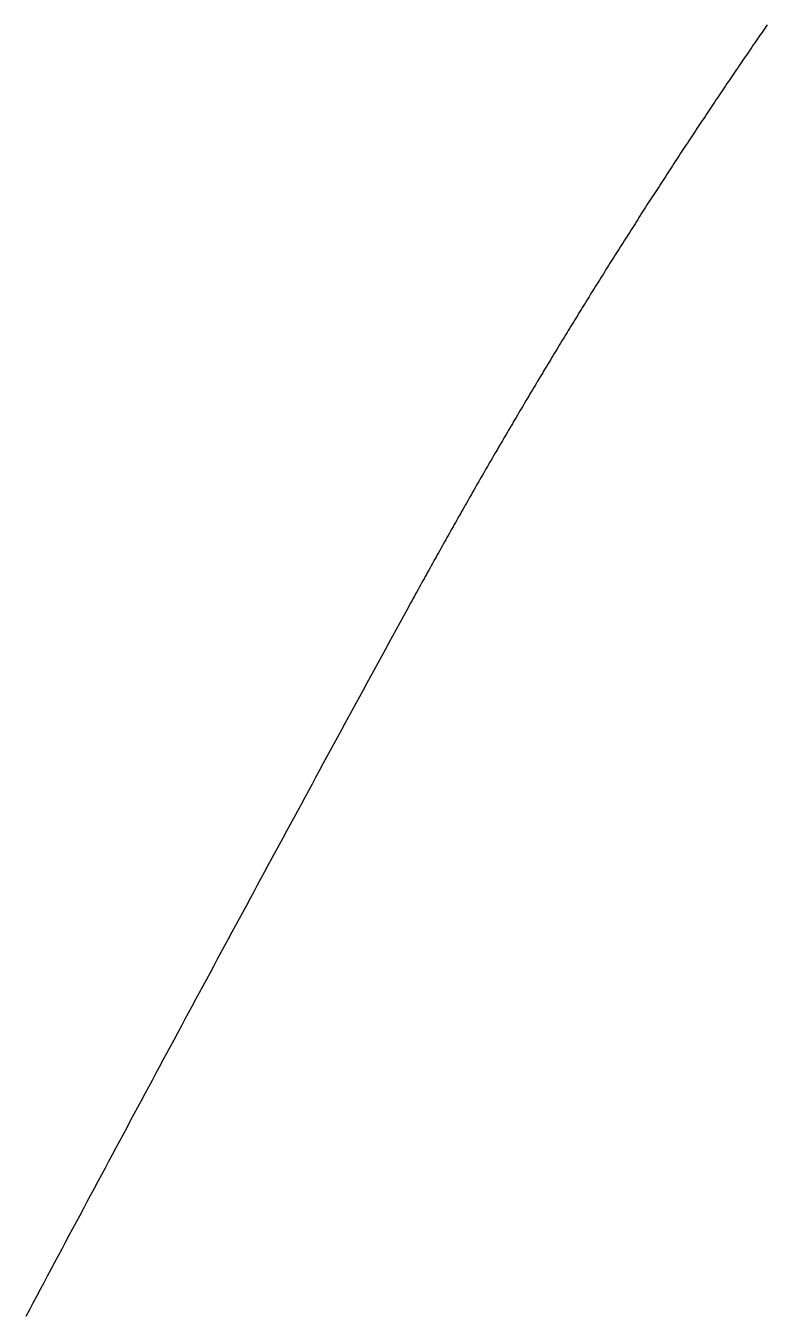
# Model space of a CAD drawing. Extents: x 6805096 to 46905100, y -25788412 to -58651.
# Drawn here: x 9124319 to 9318737, y -3470412 to -3132944 of the extents above; entities that cross this region are included whole.
import ezdxf

# ---------------------------------------------------------------- set-up
doc = ezdxf.new("R2010")
doc.units = 0

msp = doc.modelspace()

# ---------------------------------------------------------------- linework, layer by layer
at = {"layer": 'Layer 1'}
for p, q in [((9317271.282513, -3134801.041852), (9316905.292927, -3135331.907255)), ((9317637.464346, -3134270.330322), (9317271.282513, -3134801.041852)), ((9318003.838373, -3133739.772709), (9317637.464346, -3134270.330322)), ((9318370.404539, -3133209.369056), (9318003.838373, -3133739.772709)), ((9318737.16279, -3132679.119407), (9318370.404539, -3133209.369056)), ((9315078.230584, -3137988.540838), (9314713.39561, -3138520.328561)), ((9315443.258128, -3137456.906725), (9315078.230584, -3137988.540838)), ((9315808.478188, -3136925.426266), (9315443.258128, -3137456.906725)), ((9316173.89071, -3136394.099506), (9315808.478188, -3136925.426266)), ((9316539.495641, -3135862.926488), (9316173.89071, -3136394.099506)), ((9316905.292927, -3135331.907255), (9316539.495641, -3135862.926488)), ((9312528.432749, -3141714.278281), (9312164.947272, -3142247.140056)), ((9312892.111173, -3141181.569811), (9312528.432749, -3141714.278281)), ((9313255.98249, -3140649.014689), (9312892.111173, -3141181.569811)), ((9313620.046646, -3140116.61296), (9313255.98249, -3140649.014689)), ((9313984.303587, -3139584.364666), (9313620.046646, -3140116.61296)), ((9314348.75326, -3139052.269852), (9313984.303587, -3139584.364666)), ((9314713.39561, -3138520.328561), (9314348.75326, -3139052.269852)), ((9310350.415971, -3144913.746973), (9309988.089304, -3145447.527659)), ((9310712.935907, -3144380.11933), (9310350.415971, -3144913.746973)), ((9311075.649059, -3143846.644773), (9310712.935907, -3144380.11933)), ((9311438.555373, -3143313.323346), (9311075.649059, -3143846.644773)), ((9311801.654795, -3142780.155093), (9311438.555373, -3143313.323346)), ((9312164.947272, -3142247.140056), (9311801.654795, -3142780.155093)), ((9308179.356901, -3148118.725193), (9307818.190983, -3148653.423215)), ((9308540.716412, -3147584.179951), (9308179.356901, -3148118.725193)), ((9308902.269461, -3147049.787533), (9308540.716412, -3147584.179951)), ((9309264.015996, -3146515.547982), (9308902.269461, -3147049.787533)), ((9309625.955961, -3145981.461343), (9309264.015996, -3146515.547982)), ((9309988.089304, -3145447.527659), (9309625.955961, -3145981.461343)), ((9305655.263934, -3151864.817283), (9305295.454671, -3152400.583542)), ((9306015.267166, -3151329.203498), (9305655.263934, -3151864.817283)), ((9306375.464313, -3150793.742231), (9306015.267166, -3151329.203498)), ((9306735.855323, -3150258.433525), (9306375.464313, -3150793.742231)), ((9307096.44014, -3149723.277425), (9306735.855323, -3150258.433525)), ((9307457.218711, -3149188.273974), (9307096.44014, -3149723.277425)), ((9307818.190983, -3148653.423215), (9307457.218711, -3149188.273974)), ((9303499.319783, -3155081.70042), (9303140.675467, -3155618.380605)), ((9303858.158391, -3154545.172446), (9303499.319783, -3155081.70042)), ((9304217.191238, -3154008.796727), (9303858.158391, -3154545.172446)), ((9304576.418269, -3153472.573308), (9304217.191238, -3154008.796727)), ((9304935.839432, -3152936.502232), (9304576.418269, -3153472.573308)), ((9305295.454671, -3152400.583542), (9304935.839432, -3152936.502232)), ((9301350.370156, -3158304.063182), (9300992.892725, -3158841.65572)), ((9301708.042203, -3157766.622592), (9301350.370156, -3158304.063182)), ((9302065.908811, -3157229.333997), (9301708.042203, -3157766.622592)), ((9302423.969927, -3156692.197438), (9302065.908811, -3157229.333997)), ((9302782.225497, -3156155.212959), (9302423.969927, -3156692.197438)), ((9303140.675467, -3155618.380605), (9302782.225497, -3156155.212959)), ((9299208.42668, -3161531.896126), (9298852.118071, -3162070.399444)), ((9299564.930228, -3160993.544496), (9299208.42668, -3161531.896126)), ((9299921.62866, -3160455.344596), (9299564.930228, -3160993.544496)), ((9300278.521923, -3159917.296471), (9299921.62866, -3160455.344596)), ((9300635.609962, -3159379.400165), (9300278.521923, -3159917.296471)), ((9300992.892725, -3158841.65572), (9300635.609962, -3159379.400165)), ((9296718.363131, -3165304.602333), (9296363.420597, -3165844.166237)), ((9297073.500981, -3164765.18981), (9296718.363131, -3165304.602333)), ((9297428.834092, -3164225.928712), (9297073.500981, -3164765.18981)), ((9297784.36241, -3163686.819083), (9297428.834092, -3164225.928712)), ((9298140.085882, -3163147.860966), (9297784.36241, -3163686.819083)), ((9298496.004453, -3162609.054405), (9298140.085882, -3163147.860966)), ((9298852.118071, -3162070.399444), (9298496.004453, -3162609.054405)), ((9294591.639532, -3168544.254945), (9294237.870018, -3169084.726218)), ((9294945.604685, -3168003.934791), (9294591.639532, -3168544.254945)), ((9295299.765421, -3167463.765799), (9294945.604685, -3168003.934791)), ((9295654.121688, -3166923.748014), (9295299.765421, -3167463.765799)), ((9296008.673431, -3166383.881478), (9295654.121688, -3166923.748014)), ((9296363.420597, -3165844.166237), (9296008.673431, -3166383.881478)), ((9292471.9589, -3171789.347836), (9292119.364344, -3172330.724904)), ((9292824.749417, -3171248.121624), (9292471.9589, -3171789.347836)), ((9293177.735841, -3170707.046313), (9292824.749417, -3171248.121624)), ((9293530.918119, -3170166.121946), (9293177.735841, -3170707.046313)), ((9293884.296196, -3169625.348566), (9293530.918119, -3170166.121946)), ((9294237.870018, -3169084.726218), (9293884.296196, -3169625.348566)), ((9290359.332861, -3175039.871564), (9290007.9152, -3175582.152854)), ((9290710.946805, -3174497.740869), (9290359.332861, -3175039.871564)), ((9291062.756979, -3173955.760811), (9290710.946805, -3174497.740869)), ((9291414.76333, -3173413.931436), (9291062.756979, -3173955.760811)), ((9291766.965802, -3172872.252786), (9291414.76333, -3173413.931436)), ((9292119.364344, -3172330.724904), (9291766.965802, -3172872.252786)), ((9287903.534213, -3178839.000623), (9287553.492047, -3179382.334848)), ((9288253.77304, -3178295.816686), (9287903.534213, -3178839.000623)), ((9288604.208474, -3177752.783081), (9288253.77304, -3178295.816686)), ((9288954.840461, -3177209.899851), (9288604.208474, -3177752.783081)), ((9289305.668946, -3176667.167041), (9288954.840461, -3177209.899851)), ((9289656.693878, -3176124.584694), (9289305.668946, -3176667.167041)), ((9290007.9152, -3175582.152854), (9289656.693878, -3176124.584694)), ((9285806.233009, -3182101.258769), (9285457.371937, -3182645.493806)), ((9286155.291065, -3181557.173758), (9285806.233009, -3182101.258769)), ((9286504.54605, -3181013.238817), (9286155.291065, -3181557.173758)), ((9286853.997912, -3180469.453989), (9286504.54605, -3181013.238817)), ((9287203.646595, -3179925.819318), (9286853.997912, -3180469.453989)), ((9287553.492047, -3179382.334848), (9287203.646595, -3179925.819318)), ((9283716.023213, -3185368.917849), (9283368.345173, -3185914.052123)), ((9284063.89856, -3184823.933338), (9283716.023213, -3185368.917849)), ((9284411.97116, -3184279.098635), (9284063.89856, -3184823.933338)), ((9284760.240958, -3183734.413782), (9284411.97116, -3184279.098635)), ((9285108.707902, -3183189.878825), (9284760.240958, -3183734.413782)), ((9285457.371937, -3182645.493806), (9285108.707902, -3183189.878825)), ((9281632.916453, -3188641.96842), (9281286.423382, -3189188.000358)), ((9281979.607153, -3188096.085983), (9281632.916453, -3188641.96842)), ((9282326.495429, -3187550.353091), (9281979.607153, -3188096.085983)), ((9282673.581227, -3187004.769788), (9282326.495429, -3187550.353091)), ((9283020.864493, -3186459.336118), (9282673.581227, -3187004.769788)), ((9283368.345173, -3185914.052123), (9283020.864493, -3186459.336118)), ((9279556.924354, -3191920.401038), (9279211.61819, -3192467.329066)), ((9279902.42847, -3191373.622249), (9279556.924354, -3191920.401038)), ((9280248.130484, -3190826.992743), (9279902.42847, -3191373.622249)), ((9280594.030344, -3190280.512563), (9280248.130484, -3190826.992743)), ((9280940.127994, -3189734.181753), (9280594.030344, -3190280.512563)), ((9281286.423382, -3189188.000358), (9280940.127994, -3189734.181753)), ((9277143.941223, -3195752.028805), (9276800.022233, -3196300.000282)), ((9277488.058541, -3195204.206261), (9277143.941223, -3195752.028805)), ((9277832.374136, -3194656.532694), (9277488.058541, -3195204.206261)), ((9278176.887951, -3194109.008147), (9277832.374136, -3194656.532694)), ((9278521.599935, -3193561.632664), (9278176.887951, -3194109.008147)), ((9278866.510032, -3193014.406289), (9278521.599935, -3193561.632664)), ((9279211.61819, -3192467.329066), (9278866.510032, -3193014.406289)), ((9275083.404106, -3199042.090132), (9274740.676222, -3199590.954289)), ((9275426.330643, -3198493.374646), (9275083.404106, -3199042.090132)), ((9275769.455777, -3197944.807874), (9275426.330643, -3198493.374646)), ((9276112.779456, -3197396.38986), (9275769.455777, -3197944.807874)), ((9276456.301626, -3196848.120649), (9276112.779456, -3197396.38986)), ((9276800.022233, -3196300.000282), (9276456.301626, -3196848.120649)), ((9273030.018467, -3202337.503605), (9272688.483626, -3202887.258868)), ((9273371.752283, -3201787.89675), (9273030.018467, -3202337.503605)), ((9273713.685021, -3201238.438347), (9273371.752283, -3201787.89675)), ((9274055.816626, -3200689.128441), (9273713.685021, -3201238.438347)), ((9274398.147044, -3200139.967073), (9274055.816626, -3200689.128441)), ((9274740.676222, -3199590.954289), (9274398.147044, -3200139.967073)), ((9270983.795932, -3205638.259779), (9270643.456071, -3206188.904574)), ((9271324.33509, -3205087.763129), (9270983.795932, -3205638.259779)), ((9271665.073492, -3204537.41467), (9271324.33509, -3205087.763129)), ((9272006.011085, -3203987.214444), (9271665.073492, -3204537.41467)), ((9272347.147814, -3203437.162495), (9272006.011085, -3203987.214444)), ((9272688.483626, -3202887.258868), (9272347.147814, -3203437.162495)), ((9268944.748125, -3208944.349212), (9268605.605184, -3209495.881965)), ((9269284.090688, -3208392.964342), (9268944.748125, -3208944.349212)), ((9269623.632818, -3207841.727399), (9269284.090688, -3208392.964342)), ((9269963.374461, -3207290.638428), (9269623.632818, -3207841.727399)), ((9270303.315563, -3206739.697472), (9269963.374461, -3207290.638428)), ((9270643.456071, -3206188.904574), (9270303.315563, -3206739.697472)), ((9266912.886675, -3212255.762461), (9266574.942589, -3212808.181599)), ((9267251.030704, -3211703.490944), (9266912.886675, -3212255.762461)), ((9267589.374623, -3211151.367092), (9267251.030704, -3211703.490944)), ((9267927.918379, -3210599.390949), (9267589.374623, -3211151.367092)), ((9268266.661917, -3210047.562559), (9267927.918379, -3210599.390949)), ((9268605.605184, -3209495.881965), (9268266.661917, -3210047.562559)), ((9264888.223206, -3215572.490083), (9264551.479914, -3216125.794032)), ((9265225.166764, -3215019.333493), (9264888.223206, -3215572.490083)), ((9265562.310535, -3214466.324306), (9265225.166764, -3215019.333493)), ((9265899.654466, -3213913.462565), (9265562.310535, -3214466.324306)), ((9266237.198502, -3213360.748315), (9265899.654466, -3213913.462565)), ((9266574.942589, -3212808.181599), (9266237.198502, -3213360.748315)), ((9262870.769344, -3218894.522634), (9262535.228785, -3219448.70982)), ((9263206.510494, -3218340.482545), (9262870.769344, -3218894.522634)), ((9263542.45218, -3217786.589597), (9263206.510494, -3218340.482545)), ((9263878.594347, -3217232.843832), (9263542.45218, -3217786.589597)), ((9264214.936943, -3216679.245296), (9263878.594347, -3217232.843832)), ((9264551.479914, -3216125.794032), (9264214.936943, -3216679.245296)), ((9260526.200827, -3222776.919522), (9260192.065903, -3223332.135162)), ((9260860.536717, -3222221.850673), (9260526.200827, -3222776.919522)), ((9261195.07352, -3221666.928659), (9260860.536717, -3222221.850673)), ((9261529.811183, -3221112.153522), (9261195.07352, -3221666.928659)), ((9261864.74965, -3220557.525308), (9261529.811183, -3221112.153522)), ((9262199.888868, -3220003.04406), (9261864.74965, -3220557.525308)), ((9262535.228785, -3219448.70982), (9262199.888868, -3220003.04406)), ((9258524.407666, -3226110.413694), (9258191.479673, -3226666.509161)), ((9258857.53695, -3225554.464756), (9258524.407666, -3226110.413694)), ((9259190.867469, -3224998.66239), (9258857.53695, -3225554.464756)), ((9259524.39917, -3224443.00664), (9259190.867469, -3224998.66239)), ((9259858.131999, -3223887.497549), (9259524.39917, -3224443.00664)), ((9260192.065903, -3223332.135162), (9259858.131999, -3223887.497549)), ((9256529.86093, -3229449.182893), (9256198.141804, -3230006.156613)), ((9256861.781669, -3228892.355439), (9256529.86093, -3229449.182893)), ((9257193.903966, -3228335.674296), (9256861.781669, -3228892.355439)), ((9257526.227769, -3227779.139505), (9257193.903966, -3228335.674296)), ((9257858.753022, -3227222.751113), (9257526.227769, -3227779.139505)), ((9258191.479673, -3226666.509161), (9257858.753022, -3227222.751113)), ((9254542.572244, -3232793.217676), (9254212.063923, -3233351.068076)), ((9254873.2825, -3232235.513281), (9254542.572244, -3232793.217676)), ((9255204.194638, -3231677.954933), (9254873.2825, -3232235.513281)), ((9255535.308604, -3231120.542677), (9255204.194638, -3231677.954933)), ((9255866.624344, -3230563.276556), (9255535.308604, -3231120.542677)), ((9256198.141804, -3230006.156613), (9255866.624344, -3230563.276556)), ((9252562.553234, -3236142.508601), (9252233.257656, -3236701.234105)), ((9252892.05107, -3235583.928837), (9252562.553234, -3236142.508601)), ((9253221.751111, -3235025.49486), (9252892.05107, -3235583.928837)), ((9253551.653303, -3234467.206711), (9253221.751111, -3235025.49486)), ((9253881.757591, -3233909.064435), (9253551.653303, -3234467.206711)), ((9254212.063923, -3233351.068076), (9253881.757591, -3233909.064435)), ((9250589.815526, -3239497.046223), (9250261.734629, -3240056.645259)), ((9250918.099005, -3238937.592666), (9250589.815526, -3239497.046223)), ((9251246.585011, -3238378.284632), (9250918.099005, -3238937.592666)), ((9251575.27349, -3237819.122165), (9251246.585011, -3238378.284632)), ((9251904.16439, -3237260.105308), (9251575.27349, -3237819.122165)), ((9252233.257656, -3236701.234105), (9251904.16439, -3237260.105308)), ((9248624.370746, -3242856.8211), (9248297.506468, -3243417.292094)), ((9248951.43793, -3242296.495323), (9248624.370746, -3242856.8211)), ((9249278.707963, -3241736.314807), (9248951.43793, -3242296.495323)), ((9249606.180794, -3241176.279595), (9249278.707963, -3241736.314807)), ((9249933.856367, -3240616.389731), (9249606.180794, -3241176.279595)), ((9250261.734629, -3240056.645259), (9249933.856367, -3240616.389731)), ((9246666.230522, -3246221.82379), (9246340.584799, -3246783.165168)), ((9246992.079472, -3245660.627366), (9246666.230522, -3246221.82379)), ((9247318.131595, -3245099.575941), (9246992.079472, -3245660.627366)), ((9247644.386838, -3244538.669559), (9247318.131595, -3245099.575941)), ((9247970.845147, -3243977.908262), (9247644.386838, -3244538.669559)), ((9248297.506468, -3243417.292094), (9247970.845147, -3243977.908262)), ((9244715.406477, -3249592.044848), (9244390.981248, -3250154.255036)), ((9245040.035256, -3249029.979352), (9244715.406477, -3249592.044848)), ((9245364.867532, -3248468.058593), (9245040.035256, -3249029.979352)), ((9245689.90325, -3247906.282613), (9245364.867532, -3248468.058593)), ((9246015.142357, -3247344.651457), (9245689.90325, -3247906.282613)), ((9246340.584799, -3246783.165168), (9246015.142357, -3247344.651457)), ((9242771.91024, -3252967.474833), (9242448.707442, -3253530.552257)), ((9243095.316911, -3252404.541838), (9242771.91024, -3252967.474833)), ((9243418.927401, -3251841.753318), (9243095.316911, -3252404.541838)), ((9243742.741656, -3251279.109315), (9243418.927401, -3251841.753318)), ((9244066.759623, -3250716.609873), (9243742.741656, -3251279.109315)), ((9244390.981248, -3250154.255036), (9244066.759623, -3250716.609873)), ((9240835.753435, -3256348.1043), (9240513.775007, -3256912.047387)), ((9241157.93606, -3255784.305381), (9240835.753435, -3256348.1043)), ((9241480.322827, -3255220.650674), (9241157.93606, -3255784.305381)), ((9241802.913682, -3254657.140221), (9241480.322827, -3255220.650674)), ((9242125.708572, -3254093.774068), (9241802.913682, -3254657.140221)), ((9242448.707442, -3253530.552257), (9242125.708572, -3254093.774068)), ((9238906.94769, -3259733.923808), (9238586.195568, -3260298.730984)), ((9239227.90433, -3259169.260538), (9238906.94769, -3259733.923808)), ((9239549.065436, -3258604.741217), (9239227.90433, -3259169.260538)), ((9239870.430953, -3258040.365889), (9239549.065436, -3258604.741217)), ((9240192.000828, -3257476.134598), (9239870.430953, -3258040.365889)), ((9240513.775007, -3256912.047387), (9240192.000828, -3257476.134598)), ((9236985.504629, -3263124.923913), (9236665.980752, -3263690.593603)), ((9237305.233348, -3262559.397866), (9236985.504629, -3263124.923913)), ((9237625.166856, -3261994.015506), (9237305.233348, -3262559.397866)), ((9237945.305097, -3261428.776876), (9237625.166856, -3261994.015506)), ((9238265.648019, -3260863.682021), (9237945.305097, -3261428.776876)), ((9238586.195568, -3260298.730984), (9238265.648019, -3260863.682021)), ((9235071.43588, -3266521.095172), (9234753.142185, -3267087.625803)), ((9235389.93474, -3265954.707921), (9235071.43588, -3266521.095172)), ((9235708.638711, -3265388.464096), (9235389.93474, -3265954.707921)), ((9236027.547739, -3264822.363738), (9235708.638711, -3265388.464096)), ((9236346.661771, -3264256.406893), (9236027.547739, -3264822.363738)), ((9236665.980752, -3263690.593603), (9236346.661771, -3264256.406893)), ((9233164.753069, -3269922.428142), (9232847.691494, -3270489.81814)), ((9233482.020131, -3269355.181262), (9233164.753069, -3269922.428142)), ((9233799.492628, -3268788.077544), (9233482.020131, -3269355.181262)), ((9234117.170506, -3268221.117033), (9233799.492628, -3268788.077544)), ((9234435.053709, -3267654.299771), (9234117.170506, -3268221.117033)), ((9234753.142185, -3267087.625803), (9234435.053709, -3267654.299771)), ((9231265.46782, -3273328.91338), (9230949.640303, -3273897.161171)), ((9231581.501149, -3272760.808444), (9231265.46782, -3273328.91338)), ((9231897.740234, -3272192.846409), (9231581.501149, -3272760.808444)), ((9232214.185022, -3271625.027317), (9231897.740234, -3272192.846409)), ((9232530.83546, -3271057.351213), (9232214.185022, -3271625.027317)), ((9232847.691494, -3270489.81814), (9232530.83546, -3271057.351213)), ((9229373.591762, -3276740.541443), (9229059.00024, -3277309.645454)), ((9229688.389418, -3276171.580025), (9229373.591762, -3276740.541443)), ((9230003.393154, -3275602.761246), (9229688.389418, -3276171.580025)), ((9230318.602916, -3275034.085148), (9230003.393154, -3275602.761246)), ((9230634.01865, -3274465.551775), (9230318.602916, -3275034.085148)), ((9230949.640303, -3273897.161171), (9230634.01865, -3274465.551775)), ((9227489.136519, -3280157.302888), (9227175.78293, -3280727.261544)), ((9227802.696565, -3279587.486563), (9227489.136519, -3280157.302888)), ((9228116.463014, -3279017.812613), (9227802.696565, -3279587.486563)), ((9228430.435812, -3278448.281082), (9228116.463014, -3279017.812613)), ((9228744.614905, -3277878.892015), (9228430.435812, -3278448.281082)), ((9229059.00024, -3277309.645454), (9228744.614905, -3277878.892015)), ((9225924.434217, -3283008.518613), (9225612.113719, -3283579.188272)), ((9226236.961441, -3282437.991067), (9225924.434217, -3283008.518613)), ((9226549.695337, -3281867.605677), (9226236.961441, -3282437.991067)), ((9226862.635851, -3281297.362489), (9226549.695337, -3281867.605677)), ((9227175.78293, -3280727.261544), (9226862.635851, -3281297.362489)), ((9224337.408999, -3285911.44828), (9223375.007228, -3287672.974863)), ((9225300, -3284150), (9224337.408999, -3285911.44828)), ((9225612.113719, -3283579.188272), (9225300, -3284150)), ((9222412.794691, -3289434.579733), (9221450.771387, -3291196.262878)), ((9223375.007228, -3287672.974863), (9222412.794691, -3289434.579733)), ((9220488.937318, -3292958.02428), (9219527.292486, -3294719.863926)), ((9221450.771387, -3291196.262878), (9220488.937318, -3292958.02428)), ((9218565.836892, -3296481.781801), (9217604.570537, -3298243.77789)), ((9219527.292486, -3294719.863926), (9218565.836892, -3296481.781801)), ((9216643.493423, -3300005.852178), (9215682.605551, -3301768.00465)), ((9217604.570537, -3298243.77789), (9216643.493423, -3300005.852178)), ((9214721.906922, -3303530.235292), (9213761.397538, -3305292.544088)), ((9215682.605551, -3301768.00465), (9214721.906922, -3303530.235292)), ((9212801.077399, -3307054.931024), (9211840.946508, -3308817.396085)), ((9213761.397538, -3305292.544088), (9212801.077399, -3307054.931024)), ((9211840.946508, -3308817.396085), (9210881.004865, -3310579.939256)), ((9209921.252473, -3312342.560522), (9208961.689331, -3314105.259869)), ((9210881.004865, -3310579.939256), (9209921.252473, -3312342.560522)), ((9208002.315442, -3315868.037281), (9207043.130808, -3317630.892744)), ((9208961.689331, -3314105.259869), (9208002.315442, -3315868.037281)), ((9206084.135428, -3319393.826242), (9205125.329305, -3321156.837762)), ((9207043.130808, -3317630.892744), (9206084.135428, -3319393.826242)), ((9204166.71244, -3322919.927288), (9203208.284835, -3324683.094805)), ((9205125.329305, -3321156.837762), (9204166.71244, -3322919.927288)), ((9202250.04649, -3326446.340299), (9201291.997407, -3328209.663754)), ((9203208.284835, -3324683.094805), (9202250.04649, -3326446.340299)), ((9200334.137587, -3329973.065157), (9199376.467032, -3331736.544491)), ((9201291.997407, -3328209.663754), (9200334.137587, -3329973.065157)), ((9198418.985743, -3333500.101742), (9197461.693721, -3335263.736896)), ((9199376.467032, -3331736.544491), (9198418.985743, -3333500.101742)), ((9196504.590968, -3337027.449937), (9195547.677485, -3338791.240851)), ((9197461.693721, -3335263.736896), (9196504.590968, -3337027.449937)), ((9194590.953274, -3340555.109623), (9193634.418335, -3342319.056238)), ((9195547.677485, -3338791.240851), (9194590.953274, -3340555.109623)), ((9192678.07267, -3344083.080681), (9191721.91628, -3345847.182937)), ((9193634.418335, -3342319.056238), (9192678.07267, -3344083.080681)), ((9190765.949167, -3347611.362992), (9189810.171332, -3349375.62083)), ((9191721.91628, -3345847.182937), (9190765.949167, -3347611.362992)), ((9189810.171332, -3349375.62083), (9188854.582776, -3351139.956437)), ((9187899.183501, -3352904.369798), (9186943.973509, -3354668.860898)), ((9188854.582776, -3351139.956437), (9187899.183501, -3352904.369798)), ((9185988.952799, -3356433.429723), (9185034.121374, -3358198.076257)), ((9186943.973509, -3354668.860898), (9185988.952799, -3356433.429723)), ((9184079.479235, -3359962.800485), (9183125.026384, -3361727.602394)), ((9185034.121374, -3358198.076257), (9184079.479235, -3359962.800485)), ((9182170.762821, -3363492.481967), (9181216.688549, -3365257.43919)), ((9183125.026384, -3361727.602394), (9182170.762821, -3363492.481967)), ((9180262.803568, -3367022.474049), (9179309.107879, -3368787.586528)), ((9181216.688549, -3365257.43919), (9180262.803568, -3367022.474049)), ((9178355.601485, -3370552.776612), (9177402.284385, -3372318.044287)), ((9179309.107879, -3368787.586528), (9178355.601485, -3370552.776612)), ((9176449.156583, -3374083.389539), (9175496.218079, -3375848.812351)), ((9177402.284385, -3372318.044287), (9176449.156583, -3374083.389539)), ((9174543.468874, -3377614.312709), (9173590.90897, -3379379.890599)), ((9175496.218079, -3375848.812351), (9174543.468874, -3377614.312709)), ((9172638.538368, -3381145.546006), (9171686.357069, -3382911.278914)), ((9173590.90897, -3379379.890599), (9172638.538368, -3381145.546006)), ((9170734.365076, -3384677.089309), (9169782.562388, -3386442.977176)), ((9171686.357069, -3382911.278914), (9170734.365076, -3384677.089309)), ((9169782.562388, -3386442.977176), (9168830.949007, -3388208.9425)), ((9167879.524936, -3389974.985267), (9166928.290174, -3391741.105461)), ((9168830.949007, -3388208.9425), (9167879.524936, -3389974.985267)), ((9165977.244724, -3393507.303068), (9165026.388587, -3395273.578072)), ((9166928.290174, -3391741.105461), (9165977.244724, -3393507.303068)), ((9164075.721764, -3397039.93046), (9163125.244256, -3398806.360216)), ((9165026.388587, -3395273.578072), (9164075.721764, -3397039.93046)), ((9162174.956066, -3400572.867325), (9161224.857193, -3402339.451773)), ((9163125.244256, -3398806.360216), (9162174.956066, -3400572.867325)), ((9160274.94764, -3404106.113544), (9159325.227407, -3405872.852624)), ((9161224.857193, -3402339.451773), (9160274.94764, -3404106.113544)), ((9158375.696497, -3407639.668999), (9157426.35491, -3409406.562652)), ((9159325.227407, -3405872.852624), (9158375.696497, -3407639.668999)), ((9156477.202648, -3411173.533569), (9155528.239712, -3412940.581737)), ((9157426.35491, -3409406.562652), (9156477.202648, -3411173.533569)), ((9154579.466103, -3414707.707138), (9153630.881824, -3416474.90976)), ((9155528.239712, -3412940.581737), (9154579.466103, -3414707.707138)), ((9152682.486874, -3418242.189586), (9151734.281256, -3420009.546603)), ((9153630.881824, -3416474.90976), (9152682.486874, -3418242.189586)), ((9150786.264971, -3421776.980795), (9149838.43802, -3423544.492147)), ((9151734.281256, -3420009.546603), (9150786.264971, -3421776.980795)), ((9149838.43802, -3423544.492147), (9148890.800405, -3425312.080645)), ((9147943.352126, -3427079.746274), (9146996.093186, -3428847.489018)), ((9148890.800405, -3425312.080645), (9147943.352126, -3427079.746274)), ((9146049.023585, -3430615.308864), (9145102.143325, -3432383.205796)), ((9146996.093186, -3428847.489018), (9146049.023585, -3430615.308864)), ((9144155.452407, -3434151.1798), (9143208.950832, -3435919.23086)), ((9145102.143325, -3432383.205796), (9144155.452407, -3434151.1798)), ((9142262.638603, -3437687.358961), (9141316.51572, -3439455.56409)), ((9143208.950832, -3435919.23086), (9142262.638603, -3437687.358961)), ((9140370.582184, -3441223.846231), (9139424.837997, -3442992.205369)), ((9141316.51572, -3439455.56409), (9140370.582184, -3441223.846231)), ((9138479.28316, -3444760.641489), (9137533.917675, -3446529.154577)), ((9139424.837997, -3442992.205369), (9138479.28316, -3444760.641489)), ((9136588.741543, -3448297.744618), (9135643.754765, -3450066.411596)), ((9137533.917675, -3446529.154577), (9136588.741543, -3448297.744618)), ((9134698.957342, -3451835.155498), (9133754.349277, -3453603.976307)), ((9135643.754765, -3450066.411596), (9134698.957342, -3451835.155498)), ((9132809.930569, -3455372.874011), (9131865.701222, -3457141.848592)), ((9133754.349277, -3453603.976307), (9132809.930569, -3455372.874011)), ((9130921.661235, -3458910.900037), (9129977.81061, -3460680.028332)), ((9131865.701222, -3457141.848592), (9130921.661235, -3458910.900037)), ((9129977.81061, -3460680.028332), (9129034.149349, -3462449.23346)), ((9128090.677453, -3464218.515407), (9127147.394923, -3465987.874159)), ((9129034.149349, -3462449.23346), (9128090.677453, -3464218.515407)), ((9126204.301761, -3467757.3097), (9125261.397967, -3469526.822016)), ((9127147.394923, -3465987.874159), (9126204.301761, -3467757.3097)), ((9125261.397967, -3469526.822016), (9124318.683544, -3471296.411092))]:
    msp.add_line(p, q, dxfattribs=at)

doc.saveas('drawing.dxf')
